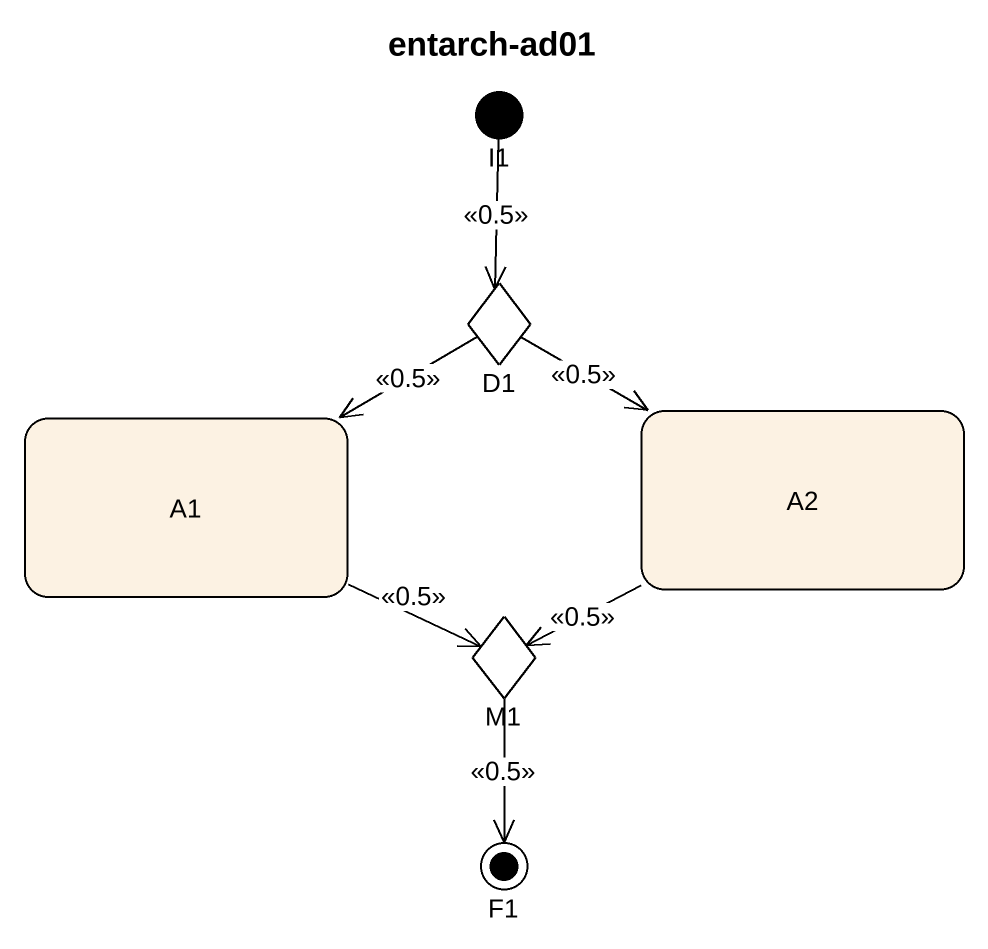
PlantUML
@startuml
title entarch-ad01
hide empty description
state I1 <<start>>
state D1 <<choice>>
state A1
state A2
state M1 <<choice>>
state F1 <<end>>
I1 --> D1 : <<0.5>>
D1 -left-> A1 : <<0.5>>
D1 -right-> A2 : <<0.5>>
A1 -right-> M1 : <<0.5>>
A2 -left-> M1 : <<0.5>>
M1 --> F1 : <<0.5>>
@enduml
